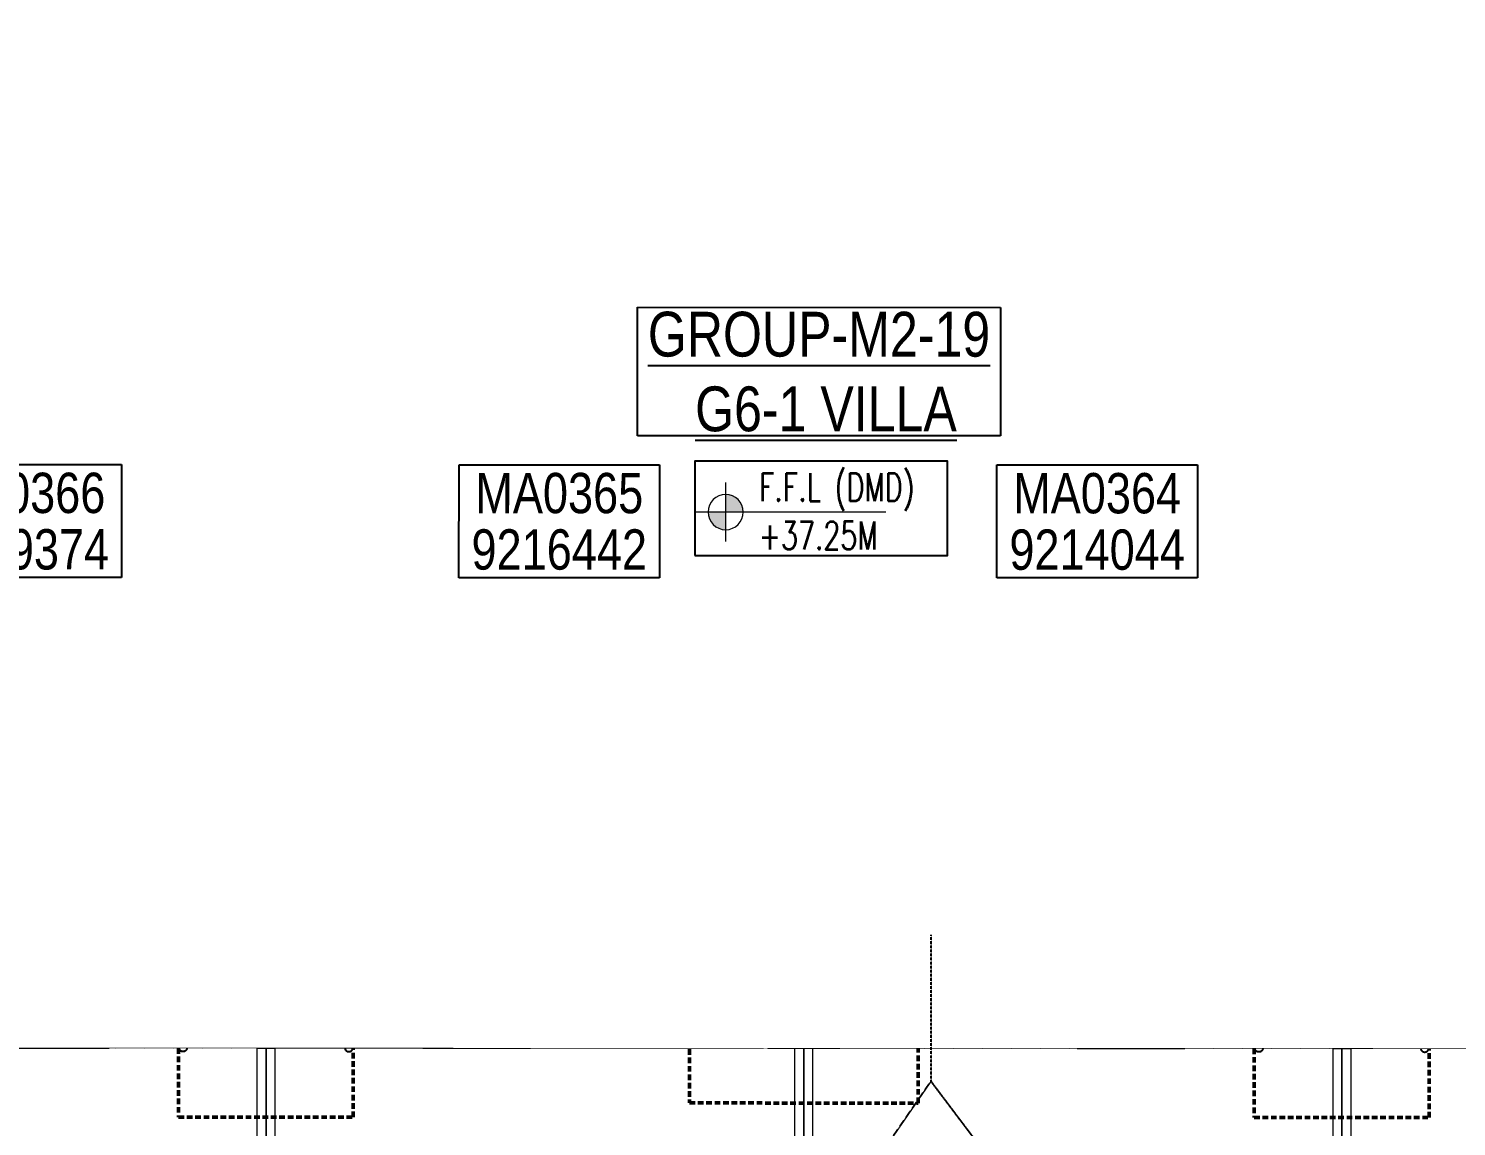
# Model space of a CAD drawing. Header units: centimetres. Extents: x -6122352 to 6876996, y -1694241 to 2592194.
# Drawn here: x 101532 to 117460, y -61543 to -49293 of the extents above; entities that cross this region are included whole.
import ezdxf
from ezdxf.xclip import XClip

# ---------------------------------------------------------------- set-up
doc = ezdxf.new("R2010")
doc.units = ezdxf.units.CM
doc.header["$MEASUREMENT"] = 0
doc.header["$XCLIPFRAME"] = 2
for name, pattern in [('DASHED2', [0.375, 0.25, -0.125]), ('XR-AR-MID-SETTING OUT FOR MASTER$0$23585-XR-AR-MID-GROUND FLOOR$0$23261-XR-AR-SI-GF$0$HIDDEN', [0.375, 0.25, -0.125]), ('XR-AR-MID-SETTING OUT FOR MASTER$0$23585-XR-AR-MID-GROUND FLOOR$0$945-4P-1-101-GROUND FLOOR PLAN$0$XR-MIDDLE-GROUND FLOOR PLAN$0$HIDDEN', [9.525, 6.35, -3.175]), ('XR-AR-MID-SETTING OUT FOR MASTER$0$23585-XR-AR-MID-GROUND FLOOR$0$945-4P-1-101-GROUND FLOOR PLAN$0$XR-MIDDLE-GROUND FLOOR PLAN$0$HIDDEN2', [0.1875, 0.125, -0.0625])]:
    doc.linetypes.add(name, pattern=pattern)
doc.layers.add('08-Compound Wall-4', color=7, linetype='Continuous', lineweight=25, true_color=0xff4405)
for name, color, linetype, lineweight in [('23585-XR-AR-DAMAC PLOT LIMITS$0$1-Mid units', 41, 'Continuous', 5), ('@ Foundations', 4, 'DASHED2', 50), ('A-ANNO-TEXT', 3, 'Continuous', 25), ('XR-AR-MID-SETTING OUT FOR MASTER$0$23585-XR-AR-MID-GROUND FLOOR$0$$A-GLAZ-WNDO', 232, 'Continuous', 9), ('XR-AR-MID-SETTING OUT FOR MASTER$0$23585-XR-AR-MID-GROUND FLOOR$0$$A-WALL', 1, 'Continuous', 5), ('XR-AR-MID-SETTING OUT FOR MASTER$0$23585-XR-AR-MID-GROUND FLOOR$0$A-DOOR', 31, 'Continuous', 5), ('XR-AR-MID-SETTING OUT FOR MASTER$0$23585-XR-AR-MID-GROUND FLOOR$0$A-DOOR-FULL', 1, 'Continuous', 9), ('XR-AR-MID-SETTING OUT FOR MASTER$0$23585-XR-AR-MID-GROUND FLOOR$0$A-EQUP-KITN-PLAN', 202, 'Continuous', 9), ('XR-AR-MID-SETTING OUT FOR MASTER$0$23585-XR-AR-MID-GROUND FLOOR$0$A-FLOR-OVHD', 9, 'XR-AR-MID-SETTING OUT FOR MASTER$0$23585-XR-AR-MID-GROUND FLOOR$0$23261-XR-AR-SI-GF$0$HIDDEN', 15), ('XR-AR-MID-SETTING OUT FOR MASTER$0$23585-XR-AR-MID-GROUND FLOOR$0$A-FLOR-PATT', 8, 'Continuous', 5), ('XR-AR-MID-SETTING OUT FOR MASTER$0$23585-XR-AR-MID-GROUND FLOOR$0$A-GLAZ-SILL', 8, 'Continuous', 5), ('XR-AR-MID-SETTING OUT FOR MASTER$0$23585-XR-AR-MID-GROUND FLOOR$0$A-GLAZ-WNDO', 232, 'Continuous', 9), ('XR-AR-MID-SETTING OUT FOR MASTER$0$23585-XR-AR-MID-GROUND FLOOR$0$A-WALL', 7, 'Continuous', 30), ('XR-AR-MID-SETTING OUT FOR MASTER$0$23585-XR-AR-MID-GROUND FLOOR$0$A-WALL-FNSH', 9, 'Continuous', 5), ('XR-AR-MID-SETTING OUT FOR MASTER$0$23585-XR-AR-MID-GROUND FLOOR$0$S-COLS', 51, 'Continuous', 40), ('Xref group 33-41$0$36-TAGLVL', 23, 'Continuous', 9)]:
    doc.layers.add(name, color=color, linetype=linetype, lineweight=lineweight)
for name, color, linetype in [('@MI-REF LAYER', 7, 'Continuous'), ('B_TH_4', 7, 'Continuous'), ('XR-AR-MID-SETTING OUT FOR MASTER$0$23585-XR-AR-MID-GROUND FLOOR$0$A-Flor-Hral', 3, 'Continuous'), ('XR-AR-MID-SETTING OUT FOR MASTER$0$23585-XR-AR-MID-GROUND FLOOR$0$A-Flor-Strs', 1, 'Continuous'), ('XR-AR-MID-SETTING OUT FOR MASTER$0$23585-XR-AR-MID-GROUND FLOOR$0$G-SHAD-20', 251, 'Continuous'), ('XR-AR-MID-SETTING OUT FOR MASTER$0$23585-XR-AR-MID-GROUND FLOOR$0$GS-HATCH-FLOOR TILE', 251, 'Continuous'), ('Xref group 33-41$0$S-LEVELS', 2, 'Continuous'), ('Xref group 33-41$0$TYPICAL NEW PROFILE', 3, 'Continuous')]:
    doc.layers.add(name, color=color, linetype=linetype)
doc.styles.add('Xref group 33-41$0$1710 X BOUNDARY WALL OPTION 1$0$Ariel', font='arial.ttf', dxfattribs={"width": 0.8})
doc.styles.add('Xref group 33-41$0$DLT_TEXT', font='romans.shx', dxfattribs={"width": 0.7})
doc.styles.add('Xref group 33-41$0$Overall SOP Plan$0$LAC-609-NG10-1-XREF-GRID-125SC$0$GRID-DIM-NO', font='arial.ttf', dxfattribs={"width": 0.8})

# ---------------------------------------------------------------- blocks, each defined once
blk = doc.blocks.new('23585-XR-AR-DAMAC PLOT LIMITS')
at = {"layer": '23585-XR-AR-DAMAC PLOT LIMITS$0$1-Mid units', "color": 251, "true_color": 0x636466}
for points in [[(496501.274, 2768954.045), (496505.327, 2768958.469), (496523.022, 2768942.255), (496518.969, 2768937.831)], [(496497.22, 2768949.621), (496501.274, 2768954.045), (496518.969, 2768937.831), (496514.915, 2768933.408)], [(496493.167, 2768945.197), (496497.22, 2768949.621), (496514.915, 2768933.408), (496510.862, 2768928.984)], [(496489.113, 2768940.774), (496493.167, 2768945.197), (496510.862, 2768928.984), (496506.808, 2768924.56)]]:
    blk.add_lwpolyline(points, close=True, dxfattribs=at)
blk = doc.blocks.new('A$Cf093b529')
at = {"layer": 'A-ANNO-TEXT'}
blk.add_blockref('23585-XR-AR-DAMAC PLOT LIMITS', (-495391.99, -2768603.442), dxfattribs=at)
blk = doc.blocks.new('XR-AR-MID-SETTING OUT FOR MASTER$0$23585-XR-AR-MID-GROUND FLOOR$0$945-4P-1-101-GROUND FLOOR PLAN$0$XR-MIDDLE-CAR PARK HATCH')
at = {"layer": 'XR-AR-MID-SETTING OUT FOR MASTER$0$23585-XR-AR-MID-GROUND FLOOR$0$A-FLOR-PATT'}
blk.add_lwpolyline([(9250, 100), (9250, 5500), (15050, 5503), (15050, 100)], close=True, dxfattribs=at)
blk = doc.blocks.new('*U773')
for points in [[(91, 0), (41, 0), (41, 1021), (91, 1021)], [(0, 0), (38, 0), (38, -50), (50, -50), (50, -122), (0, -122)], [(1100, 0), (1062, 0), (1062, -50), (1050, -50), (1050, -122), (1100, -122)]]:
    blk.add_lwpolyline(points, close=True)
at = {"color": 8, "linetype": 'XR-AR-MID-SETTING OUT FOR MASTER$0$23585-XR-AR-MID-GROUND FLOOR$0$945-4P-1-101-GROUND FLOOR PLAN$0$XR-MIDDLE-GROUND FLOOR PLAN$0$HIDDEN2'}
blk.add_arc((41, 0), 1021, 0, 90, dxfattribs=at)
at = {"layer": 'XR-AR-MID-SETTING OUT FOR MASTER$0$23585-XR-AR-MID-GROUND FLOOR$0$A-GLAZ-SILL', "linetype": 'XR-AR-MID-SETTING OUT FOR MASTER$0$23585-XR-AR-MID-GROUND FLOOR$0$945-4P-1-101-GROUND FLOOR PLAN$0$XR-MIDDLE-GROUND FLOOR PLAN$0$HIDDEN2', "ltscale": 3}
blk.add_lwpolyline([(0, 0), (1100, 0), (1100, -122), (0, -122)], close=True, dxfattribs=at)
blk = doc.blocks.new('*U27')
for points in [[(91, 0), (41, 0), (41, 1021), (91, 1021)], [(0, 0), (38, 0), (38, -50), (50, -50), (50, -250), (0, -250)], [(1100, 0), (1062, 0), (1062, -50), (1050, -50), (1050, -250), (1100, -250)]]:
    blk.add_lwpolyline(points, close=True)
at = {"color": 8, "linetype": 'XR-AR-MID-SETTING OUT FOR MASTER$0$23585-XR-AR-MID-GROUND FLOOR$0$945-4P-1-101-GROUND FLOOR PLAN$0$XR-MIDDLE-GROUND FLOOR PLAN$0$HIDDEN2'}
blk.add_arc((41, 0), 1021, 0, 90, dxfattribs=at)
at = {"layer": 'XR-AR-MID-SETTING OUT FOR MASTER$0$23585-XR-AR-MID-GROUND FLOOR$0$A-GLAZ-SILL', "linetype": 'XR-AR-MID-SETTING OUT FOR MASTER$0$23585-XR-AR-MID-GROUND FLOOR$0$945-4P-1-101-GROUND FLOOR PLAN$0$XR-MIDDLE-GROUND FLOOR PLAN$0$HIDDEN2', "ltscale": 3}
blk.add_lwpolyline([(0, 0), (1100, 0), (1100, -250), (0, -250)], close=True, dxfattribs=at)
blk = doc.blocks.new('XR-AR-MID-SETTING OUT FOR MASTER$0$23585-XR-AR-MID-GROUND FLOOR$0$945-4P-1-101-GROUND FLOOR PLAN$0$XR-MIDDLE-GROUND FLOOR PLAN$0$A$C69996ABC')
at = {"layer": 'XR-AR-MID-SETTING OUT FOR MASTER$0$23585-XR-AR-MID-GROUND FLOOR$0$A-FLOR-OVHD', "linetype": 'XR-AR-MID-SETTING OUT FOR MASTER$0$23585-XR-AR-MID-GROUND FLOOR$0$945-4P-1-101-GROUND FLOOR PLAN$0$XR-MIDDLE-GROUND FLOOR PLAN$0$HIDDEN2', "ltscale": 5}
for p, q in [((0, 0.9), (0.1, 0.9)), ((0, 0.9), (0, 0)), ((0, 0), (0.1, 0))]:
    blk.add_line(p, q, dxfattribs=at)
blk.add_lwpolyline([(0.1, 0.85), (0.25, 0.45), (0.1, 0.05)], dxfattribs=at)
at = {"layer": 'XR-AR-MID-SETTING OUT FOR MASTER$0$23585-XR-AR-MID-GROUND FLOOR$0$A-GLAZ-WNDO'}
for p, q in [((0.1, 0.85), (0.1, 0.9)), ((0.1, 0.9), (0.1, 0)), ((0.25, 0.85), (0.1, 0.85)), ((0.25, 0.9), (0.25, 0.85)), ((0.25, 0.85), (0.25, 0.05)), ((0.1, 0), (0.1, 0.05)), ((0.1, 0.05), (0.25, 0.05)), ((0.25, 0), (0.25, 0.05))]:
    blk.add_line(p, q, dxfattribs=at)
for points in [[(0.25, 0.9), (0.1, 0.9)], [(0.1, 0), (0.25, 0)]]:
    blk.add_lwpolyline(points, dxfattribs=at)
blk.add_lwpolyline([(0.25, 0.85), (0.25, 0.05), (0.2, 0.05), (0.2, 0.85)], close=True, dxfattribs=at)
blk = doc.blocks.new('XR-AR-MID-SETTING OUT FOR MASTER$0$23585-XR-AR-MID-GROUND FLOOR$0$945-4P-1-101-GROUND FLOOR PLAN$0$XR-MIDDLE-GROUND FLOOR PLAN$0$A$C70344426')
at = {"layer": 'XR-AR-MID-SETTING OUT FOR MASTER$0$23585-XR-AR-MID-GROUND FLOOR$0$A-GLAZ-SILL'}
blk.add_line((0.25, 2.65), (0.25, 0), dxfattribs=at)
at = {"layer": 'XR-AR-MID-SETTING OUT FOR MASTER$0$23585-XR-AR-MID-GROUND FLOOR$0$A-GLAZ-WNDO'}
for p, q in [((0, 2.65), (0, 2.6)), ((0, 2.65), (0.25, 2.65)), ((0, 2.6), (0.15, 2.6)), ((0.15, 2.6), (0.15, 2.65)), ((0.15, 2.6), (0.15, 0)), ((0, 1.8), (0, 1.75)), ((0.15, 1.8), (0, 1.8)), ((0.15, 1.75), (0.15, 1.8)), ((0, 1.75), (0.15, 1.75)), ((0, 0.9), (0, 0.85)), ((0.15, 0.9), (0, 0.9)), ((0, 0.85), (0.15, 0.85)), ((0, 0.85), (0, 0.05)), ((0.15, 0.85), (0.15, 0.9)), ((0.15, 0.05), (0, 0.05)), ((0, 0), (0, 0.05)), ((0.15, 0), (0.15, 0.05)), ((0.25, 0), (0, 0))]:
    blk.add_line(p, q, dxfattribs=at)
blk.add_lwpolyline([(0.05, 1.8), (0.05, 2.6), (0, 2.6), (0, 0.9), (0.05, 0.9), (0.05, 1.75)], dxfattribs=at)
blk.add_lwpolyline([(0, 0.85), (0, 0.05), (0.05, 0.05), (0.05, 0.85)], close=True, dxfattribs=at)
blk = doc.blocks.new('*U28')
for points in [[(0, 70), (38, 70), (38, 120), (50, 120), (50, 180), (0, 180)], [(1100, 70), (1062, 70), (1062, 120), (1050, 120), (1050, 180), (1100, 180)], [(91, 70), (41, 70), (41, -951), (91, -951)]]:
    blk.add_lwpolyline(points, close=True)
at = {"color": 8, "linetype": 'XR-AR-MID-SETTING OUT FOR MASTER$0$23585-XR-AR-MID-GROUND FLOOR$0$945-4P-1-101-GROUND FLOOR PLAN$0$XR-MIDDLE-GROUND FLOOR PLAN$0$HIDDEN2'}
blk.add_arc((41, 70), 1021, 270, 0, dxfattribs=at)
at = {"layer": 'XR-AR-MID-SETTING OUT FOR MASTER$0$23585-XR-AR-MID-GROUND FLOOR$0$A-GLAZ-SILL', "linetype": 'XR-AR-MID-SETTING OUT FOR MASTER$0$23585-XR-AR-MID-GROUND FLOOR$0$945-4P-1-101-GROUND FLOOR PLAN$0$XR-MIDDLE-GROUND FLOOR PLAN$0$HIDDEN2', "ltscale": 3}
blk.add_lwpolyline([(0, 70), (1100, 70), (1100, 180), (0, 180)], close=True, dxfattribs=at)
blk = doc.blocks.new('XR-AR-MID-SETTING OUT FOR MASTER$0$23585-XR-AR-MID-GROUND FLOOR$0$945-4P-1-101-GROUND FLOOR PLAN$0$XR-MIDDLE-GROUND FLOOR PLAN$0$A$C2DB306E2')
at = {"layer": 'XR-AR-MID-SETTING OUT FOR MASTER$0$23585-XR-AR-MID-GROUND FLOOR$0$A-DOOR-FULL'}
for p, q in [((0.15, 1.25), (0.05, 1.25)), ((0.05, 1.25), (0.05, 1.2)), ((0.05, 1.2), (0.15, 1.2)), ((0.15, 1.2), (0.15, 1.25)), ((0, 0.8), (0, 0)), ((0, 0.8), (0.04, 0.8)), ((0.04, 0.8), (0.04, 0)), ((0.05, 0.35), (0.05, 0.4)), ((0.05, 0.4), (0.15, 0.4)), ((0.15, 0.35), (0.05, 0.35)), ((0.15, 0.4), (0.15, 0.35)), ((0, 0), (0.04, 0))]:
    blk.add_line(p, q, dxfattribs=at)
at = {"layer": 'XR-AR-MID-SETTING OUT FOR MASTER$0$23585-XR-AR-MID-GROUND FLOOR$0$A-GLAZ-SILL', "linetype": 'XR-AR-MID-SETTING OUT FOR MASTER$0$23585-XR-AR-MID-GROUND FLOOR$0$945-4P-1-101-GROUND FLOOR PLAN$0$XR-MIDDLE-GROUND FLOOR PLAN$0$HIDDEN2', "ltscale": 3}
for p, q in [((0.05, 1.2), (0.05, 0.4)), ((0.15, 1.2), (0.15, 0.4))]:
    blk.add_line(p, q, dxfattribs=at)
blk = doc.blocks.new('XR-AR-MID-SETTING OUT FOR MASTER$0$23585-XR-AR-MID-GROUND FLOOR$0$945-4P-1-101-GROUND FLOOR PLAN$0$XR-MIDDLE-GROUND FLOOR PLAN$0$BREAK LINE1')
blk.add_lwpolyline([(648, -6, 0, 0, 0), (101, -6, 16.7, 16.7, 0), (38, -178, 16.7, 16.7, 0), (-87, 166, 16.7, 16.7, 0), (-149, -6, 0, 0, 0), (-912, -6, 0, 0, 0)], format="xyseb")
blk = doc.blocks.new('XR-AR-MID-SETTING OUT FOR MASTER$0$23585-XR-AR-MID-GROUND FLOOR$0$945-4P-1-101-GROUND FLOOR PLAN$0$XR-MIDDLE-GROUND FLOOR PLAN$0$WRFWF')
at = {"layer": 'XR-AR-MID-SETTING OUT FOR MASTER$0$23585-XR-AR-MID-GROUND FLOOR$0$A-FLOR-OVHD', "linetype": 'XR-AR-MID-SETTING OUT FOR MASTER$0$23585-XR-AR-MID-GROUND FLOOR$0$945-4P-1-101-GROUND FLOOR PLAN$0$XR-MIDDLE-GROUND FLOOR PLAN$0$HIDDEN', "ltscale": 0.1}
for p, q in [((9250, 14090), (9250, 9909)), ((10350, 14089), (9250, 14089)), ((10350, 13809), (9250, 13809)), ((10350, 13529), (9250, 13529)), ((10350, 13249), (9250, 13249)), ((10350, 12969), (9250, 12969)), ((10350, 12689), (9250, 12689)), ((10350, 12409), (9250, 12409)), ((10350, 12129), (9250, 12129)), ((10350, 11849), (9250, 11849)), ((10350, 11569), (9250, 11569)), ((10350, 11289), (9250, 11289)), ((10350, 11009), (9250, 11009)), ((10350, 11009), (10350, 9909)), ((10350, 9909), (9250, 9909))]:
    blk.add_line(p, q, dxfattribs=at)
blk.add_lwpolyline([(10350, 14370), (10350, 11009)], dxfattribs=at)
blk = doc.blocks.new('XR-AR-MID-SETTING OUT FOR MASTER$0$23585-XR-AR-MID-GROUND FLOOR$0$945-4P-1-101-GROUND FLOOR PLAN$0$XR-MIDDLE-GROUND FLOOR PLAN$0$ASDASDASD')
blk.add_wipeout([(-42428, 24502), (-42278, 24502), (-42278, 24052), (-42428, 24052)])
blk.add_hatch(color=256).paths.add_polyline_path([(-42428, 24502), (-42278, 24502), (-42428, 24052)])
for p, q in [((-42278, 24502), (-42428, 24502)), ((-42428, 24502), (-42428, 24052)), ((-42428, 24052), (-42278, 24502)), ((-42278, 24052), (-42278, 24502)), ((-42428, 24052), (-42278, 24052))]:
    blk.add_line(p, q)
blk = doc.blocks.new('*U26')
at = {"color": 0, "linetype": 'ByBlock'}
blk.add_line((0, 300), (0, 0), dxfattribs=at)
at = {"color": 0, "linetype": 'ByBlock', "const_width": 15}
blk.add_lwpolyline([(195, 188), (0, 300), (-195, 188)], dxfattribs=at)
blk.add_circle((0, 0), 45)
blk = doc.blocks.new('XR-AR-MID-SETTING OUT FOR MASTER$0$23585-XR-AR-MID-GROUND FLOOR$0$A$C08698786')
at = {"layer": 'XR-AR-MID-SETTING OUT FOR MASTER$0$23585-XR-AR-MID-GROUND FLOOR$0$S-COLS', "color": 252, "lineweight": 30}
for points in [[(5900, 19473), (5900, 18773), (6100, 18773), (6100, 19473)], [(-100, 18728), (-100, 17728), (100, 17728), (100, 18728)], [(-100, 16145), (-100, 14945), (100, 14945), (100, 16145)], [(5900, 15688), (5900, 14688), (6100, 14688), (6100, 15688)], [(5900, 11147), (5900, 9747), (6100, 9747), (6100, 11147)], [(-100, 9157), (-100, 7757), (100, 7757), (100, 9157)], [(-100, 6700), (-100, 5500), (100, 5500), (100, 6700)], [(5900, 6500), (5900, 5500), (6100, 5500), (6100, 6500)], [(-200, 550), (200, 550), (200, 350), (-200, 350)], [(5800, 550), (6200, 550), (6200, 350), (5800, 350)]]:
    blk.add_lwpolyline(points, close=True, dxfattribs=at)
blk = doc.blocks.new('XR-AR-MID-SETTING OUT FOR MASTER')
at = {"layer": 'XR-AR-MID-SETTING OUT FOR MASTER$0$23585-XR-AR-MID-GROUND FLOOR$0$A-EQUP-KITN-PLAN', "color": 8}
for p, q in [((3900, 15203), (5500, 15203)), ((3900, 14953), (3900, 15203)), ((5500, 14953), (5500, 15203)), ((3500, 14253), (5300, 14253)), ((5300, 12103), (5300, 14253)), ((4405, 12103), (5300, 12103)), ((4405, 11503), (4405, 12103))]:
    blk.add_line(p, q, dxfattribs=at)
at = {"layer": 'XR-AR-MID-SETTING OUT FOR MASTER$0$23585-XR-AR-MID-GROUND FLOOR$0$A-Flor-Hral', "color": 8}
blk.add_lwpolyline([(100, 14903), (2090, 14903), (2090, 14853), (100, 14853)], dxfattribs=at)
at = {"layer": 'XR-AR-MID-SETTING OUT FOR MASTER$0$23585-XR-AR-MID-GROUND FLOOR$0$A-FLOR-OVHD', "color": 8, "linetype": 'XR-AR-MID-SETTING OUT FOR MASTER$0$23585-XR-AR-MID-GROUND FLOOR$0$23261-XR-AR-SI-GF$0$HIDDEN', "ltscale": 5}
for p, q in [((5500, 14953), (3900, 14953)), ((3900, 14853), (5500, 14853)), ((5580, 12103), (5580, 14853)), ((3400, 14153), (3400, 12203)), ((3500, 12203), (3500, 14153)), ((5900, 12003), (5400, 11503)), ((5400, 12003), (5900, 11503))]:
    blk.add_line(p, q, dxfattribs=at)
blk.add_lwpolyline([(2750, 12003), (3250, 12003), (3250, 11503), (2750, 11503)], close=True, dxfattribs=at)
for points in [[(2750, 12003), (3250, 11503)], [(2750, 11503), (3250, 12003)]]:
    blk.add_lwpolyline(points, dxfattribs=at)
at = {"layer": 'XR-AR-MID-SETTING OUT FOR MASTER$0$23585-XR-AR-MID-GROUND FLOOR$0$A-Flor-Strs', "color": 8}
for p, q in [((2040, 14953), (100, 14953)), ((1200, 14953), (1200, 14903)), ((1200, 14853), (1200, 13953)), ((1480, 14953), (1480, 14903)), ((1480, 14853), (1480, 13953)), ((1760, 14953), (1760, 14903)), ((1760, 14853), (1760, 13953)), ((2040, 14953), (2040, 14903)), ((2040, 14853), (2040, 13953)), ((1480, 13903), (1480, 13853)), ((1760, 13903), (1760, 13853)), ((2040, 13903), (2040, 13853)), ((1100, 13853), (100, 13853)), ((1200, 13853), (1200, 13573)), ((1100, 13573), (100, 13573)), ((1200, 13573), (1150, 13573)), ((5900, 5803), (4250, 5803)), ((5900, 5503), (4250, 5503))]:
    blk.add_line(p, q, dxfattribs=at)
blk.add_lwpolyline([(1200, 13903), (1200, 13853), (1150, 13853)], dxfattribs=at)
at = {"layer": 'XR-AR-MID-SETTING OUT FOR MASTER$0$23585-XR-AR-MID-GROUND FLOOR$0$A-Flor-Strs', "color": 8, "const_width": 15}
blk.add_lwpolyline([(455, 13685), (650, 13573), (845, 13685)], dxfattribs=at)
at = {"layer": 'XR-AR-MID-SETTING OUT FOR MASTER$0$23585-XR-AR-MID-GROUND FLOOR$0$A-Flor-Strs', "color": 8}
blk.add_circle((2040, 14403), 45, dxfattribs=at)
at = {"layer": 'XR-AR-MID-SETTING OUT FOR MASTER$0$23585-XR-AR-MID-GROUND FLOOR$0$A-WALL', "color": 8}
for points in [[(5900, 19473), (6100, 19473), (6100, 5500), (5900, 5500), (5900, 14853), (5500, 14853), (5500, 14953), (5900, 14953)], [(3900, 14853), (3900, 14953), (3400, 14953), (3400, 14153), (3500, 14153), (3500, 14853)], [(3400, 12203), (3500, 12203), (3500, 11503), (4400, 11503), (4400, 11253), (3650, 11253), (3650, 11028), (3400, 11028)], [(4250, 5500), (3050, 5500), (3050, 5750), (4000, 5750), (4000, 8850), (3300, 8850), (3300, 8950), (3400, 8950), (3400, 9928), (3650, 9928), (3650, 9100), (4250, 9100)], [(2100, 8950), (2100, 9050), (2200, 9050), (2200, 8950), (2300, 8950), (2300, 8850), (2000, 8850), (2000, 8950)], [(100, 5750), (400, 5750), (400, 5500), (100, 5500)]]:
    blk.add_lwpolyline(points, close=True, dxfattribs=at)
for points in [[(3500, 14853), (3400, 14853)], [(5700, 12003), (5900, 12003), (5900, 12103), (5300, 12103), (5300, 11503), (5300, 11503), (5300, 11253), (5900, 11253), (5900, 11503), (5400, 11503), (5400, 12003), (5700, 12003)], [(2100, 11050), (2100, 10950)]]:
    blk.add_lwpolyline(points, dxfattribs=at)
at = {"layer": 'XR-AR-MID-SETTING OUT FOR MASTER$0$23585-XR-AR-MID-GROUND FLOOR$0$A-WALL-FNSH', "color": 8}
for points in [[(2080, 10930), (120, 10930), (120, 8973), (1100, 8973), (1100, 8953)], [(2100, 9950), (2080, 9950), (2080, 10930)]]:
    blk.add_lwpolyline(points, dxfattribs=at)
at = {"layer": '08-Compound Wall-4', "ltscale": 100}
blk.add_blockref('XR-AR-MID-SETTING OUT FOR MASTER$0$23585-XR-AR-MID-GROUND FLOOR$0$945-4P-1-101-GROUND FLOOR PLAN$0$XR-MIDDLE-CAR PARK HATCH', (-9150, 0), dxfattribs=at)
at = {"layer": 'XR-AR-MID-SETTING OUT FOR MASTER$0$23585-XR-AR-MID-GROUND FLOOR$0$$A-GLAZ-WNDO', "color": 8}
for name, p, xscale, yscale, zscale, rotation in [('XR-AR-MID-SETTING OUT FOR MASTER$0$23585-XR-AR-MID-GROUND FLOOR$0$945-4P-1-101-GROUND FLOOR PLAN$0$XR-MIDDLE-GROUND FLOOR PLAN$0$A$C69996ABC', (5300, 11253), 1000.000000000049, 1000.000000000049, 1000.000000000049, 90), ('XR-AR-MID-SETTING OUT FOR MASTER$0$23585-XR-AR-MID-GROUND FLOOR$0$945-4P-1-101-GROUND FLOOR PLAN$0$XR-MIDDLE-GROUND FLOOR PLAN$0$A$C70344426', (400, 5500), -1000.000000000001, 1000.000000000001, 1000.000000000001, 270)]:
    blk.add_blockref(name, p, dxfattribs=dict(at, xscale=xscale, yscale=yscale, zscale=zscale, rotation=rotation))
at = {"layer": 'XR-AR-MID-SETTING OUT FOR MASTER$0$23585-XR-AR-MID-GROUND FLOOR$0$$A-WALL', "color": 8}
blk.add_blockref('XR-AR-MID-SETTING OUT FOR MASTER$0$23585-XR-AR-MID-GROUND FLOOR$0$945-4P-1-101-GROUND FLOOR PLAN$0$XR-MIDDLE-GROUND FLOOR PLAN$0$WRFWF', (-9150, -797), dxfattribs=at)
at = {"layer": 'XR-AR-MID-SETTING OUT FOR MASTER$0$23585-XR-AR-MID-GROUND FLOOR$0$A-DOOR', "color": 8, "xscale": -1000.000000000001, "yscale": 1000.000000000001, "zscale": 1000.000000000001, "rotation": 270}
blk.add_blockref('XR-AR-MID-SETTING OUT FOR MASTER$0$23585-XR-AR-MID-GROUND FLOOR$0$945-4P-1-101-GROUND FLOOR PLAN$0$XR-MIDDLE-GROUND FLOOR PLAN$0$A$C2DB306E2', (750, 8800), dxfattribs=at)
at = {"layer": 'XR-AR-MID-SETTING OUT FOR MASTER$0$23585-XR-AR-MID-GROUND FLOOR$0$A-DOOR-FULL', "color": 8, "xscale": 0.8181820445283869, "yscale": 0.8181820445283869, "zscale": 0.8181820445283869, "rotation": 90}
for p in [(2100, 11150), (2100, 9050)]:
    blk.add_blockref('*U773', p, dxfattribs=at)
at = {"layer": 'XR-AR-MID-SETTING OUT FOR MASTER$0$23585-XR-AR-MID-GROUND FLOOR$0$A-DOOR-FULL', "color": 8, "rotation": 90}
blk.add_blockref('*U27', (3400, 9928), dxfattribs=at)
at = {"layer": 'XR-AR-MID-SETTING OUT FOR MASTER$0$23585-XR-AR-MID-GROUND FLOOR$0$A-DOOR-FULL', "color": 8, "xscale": -0.909090909090913, "yscale": 0.909090909090913, "zscale": 0.909090909090913}
blk.add_blockref('*U28', (3300, 8786), dxfattribs=at)
at = {"layer": 'XR-AR-MID-SETTING OUT FOR MASTER$0$23585-XR-AR-MID-GROUND FLOOR$0$A-FLOR-OVHD', "color": 8, "linetype": 'XR-AR-MID-SETTING OUT FOR MASTER$0$23585-XR-AR-MID-GROUND FLOOR$0$23261-XR-AR-SI-GF$0$HIDDEN', "ltscale": 5, "xscale": -0.9999999999999997, "rotation": 194.2810957359752}
blk.add_blockref('XR-AR-MID-SETTING OUT FOR MASTER$0$23585-XR-AR-MID-GROUND FLOOR$0$945-4P-1-101-GROUND FLOOR PLAN$0$XR-MIDDLE-GROUND FLOOR PLAN$0$BREAK LINE1', (675, 13433), dxfattribs=at)
at = {"layer": 'XR-AR-MID-SETTING OUT FOR MASTER$0$23585-XR-AR-MID-GROUND FLOOR$0$A-Flor-Strs', "color": 8}
blk.add_blockref('*U26', (5075, 5502), dxfattribs=at)
at = {"layer": 'XR-AR-MID-SETTING OUT FOR MASTER$0$23585-XR-AR-MID-GROUND FLOOR$0$G-SHAD-20', "color": 8}
blk.add_blockref('XR-AR-MID-SETTING OUT FOR MASTER$0$23585-XR-AR-MID-GROUND FLOOR$0$945-4P-1-101-GROUND FLOOR PLAN$0$XR-MIDDLE-GROUND FLOOR PLAN$0$ASDASDASD', (44478, -10850), dxfattribs=at)
at = {"layer": 'XR-AR-MID-SETTING OUT FOR MASTER$0$23585-XR-AR-MID-GROUND FLOOR$0$A-Flor-Hral', "color": 8}
blk.add_lwpolyline([(1150, 13560), (1150, 13903), (2090, 13903), (2090, 13953), (1100, 13953), (1100, 13548)], dxfattribs=at)
at = {"layer": 'XR-AR-MID-SETTING OUT FOR MASTER$0$23585-XR-AR-MID-GROUND FLOOR$0$A-Flor-Strs', "color": 8}
blk.add_lwpolyline([(650, 13573), (650, 14403), (2040, 14403)], dxfattribs=at)
at = {"layer": 'XR-AR-MID-SETTING OUT FOR MASTER$0$23585-XR-AR-MID-GROUND FLOOR$0$A-WALL', "color": 8}
for points in [[(100, 19473), (-100, 19473), (-100, 5500), (100, 5500), (100, 8850), (1100, 8850), (1100, 8950), (100, 8950), (100, 10950), (2100, 10950), (2100, 9950), (2200, 9950), (2200, 11150), (2100, 11150), (2100, 11050), (100, 11050)], [(2200, 13653), (2200, 13653), (2200, 13853), (1200, 13853), (1200, 13753), (1850, 13753), (1850, 13103), (2100, 13103), (2100, 12653), (1950, 12653), (1950, 12552), (2100, 12552), (2100, 12050), (2200, 12050), (2200, 13203), (2050, 13203), (2050, 13653), (2200, 13653)], [(1950, 13203), (2000, 13203), (2000, 13653), (1950, 13653)]]:
    blk.add_lwpolyline(points, close=True, dxfattribs=at)
at = {"layer": 'XR-AR-MID-SETTING OUT FOR MASTER$0$23585-XR-AR-MID-GROUND FLOOR$0$GS-HATCH-FLOOR TILE', "color": 8}
blk.add_blockref('XR-AR-MID-SETTING OUT FOR MASTER$0$23585-XR-AR-MID-GROUND FLOOR$0$A$C08698786', (0, 0), dxfattribs=at)
blk = doc.blocks.new('MID UNIT')
at = {"xscale": 0.001, "yscale": 0.001, "zscale": 0.001}
blk.add_blockref('XR-AR-MID-SETTING OUT FOR MASTER', (0, 0), dxfattribs=at)
blk = doc.blocks.new('TH_4')
blk.add_blockref('MID UNIT', (495802.305, 2769130.514))
at = {"xscale": -1}
blk.add_blockref('MID UNIT', (495826.305, 2769130.514), dxfattribs=at)
blk.add_blockref('MID UNIT', (495814.305, 2769130.514), dxfattribs=at)
blk.add_blockref('MID UNIT', (495814.305, 2769130.514))
blk = doc.blocks.new('A$C780da55d')
at = {"layer": 'B_TH_4', "xscale": 1.000039159572381, "yscale": 1.000039159572381, "zscale": 1.000039159572381}
blk.add_blockref('TH_4', (-495814.07, -2769239.302), dxfattribs=at)
blk = doc.blocks.new('23585-XR-AR-MALDIVE-2$0$TH_4')
blk.add_blockref('A$C780da55d', (495794.655, 2769130.864))
at = {"layer": '@ Foundations', "linetype": 'DASHED2', "ltscale": 0.25}
for points in [[(495812.956, 2769144.71), (495815.656, 2769144.71), (495815.656, 2769147.21), (495812.956, 2769147.21)], [(495807.33, 2769144.433), (495809.28, 2769144.433), (495809.28, 2769146.983), (495807.33, 2769146.983)], [(495819.33, 2769144.433), (495821.28, 2769144.433), (495821.28, 2769146.983), (495819.33, 2769146.983)], [(495807.13, 2769139.687), (495809.48, 2769139.687), (495809.48, 2769142.637), (495807.13, 2769142.637)], [(495819.13, 2769139.687), (495821.48, 2769139.687), (495821.48, 2769142.637), (495819.13, 2769142.637)], [(495813.03, 2769135.4), (495815.58, 2769135.4), (495815.58, 2769140.5), (495813.03, 2769140.5)], [(495807.33, 2769135.24), (495809.28, 2769135.24), (495809.28, 2769137.79), (495807.33, 2769137.79)], [(495819.33, 2769135.24), (495821.28, 2769135.24), (495821.28, 2769137.79), (495819.33, 2769137.79)]]:
    blk.add_lwpolyline(points, close=True, dxfattribs=at)
blk = doc.blocks.new('Xref group 33-41$0$LVL  ATTR')
at = {"color": 7}
blk.add_wipeout([(-0.337, 0.384), (1.897, 0.384), (1.897, -0.45), (-0.337, -0.45)], dxfattribs=at)
at = {"layer": 'Xref group 33-41$0$36-TAGLVL', "extrusion": (-4.88814e-07, 1.40652e-17, 1)}
h = blk.add_hatch(color=252, dxfattribs=at)
h.paths.add_polyline_path([(-0.065, 0.156, 0.414214), (-0.222, 0), (-0.065, 0)])
h.paths.add_polyline_path([(0.091, 0), (-0.065, 0), (-0.065, -0.156, 0.414214)])
for p, q in [((-0.065, -0.26), (-0.065, 0.26)), ((1.351, 0, 0), (-0.325, 0, 0))]:
    blk.add_line(p, q, dxfattribs=at)
blk.add_circle((-0.065, 0, 0), 0.156, dxfattribs=at)
at = {"layer": 'Xref group 33-41$0$S-LEVELS', "color": 1}
blk.add_lwpolyline([(-0.337, 0.384), (1.897, 0.384), (1.897, -0.45), (-0.337, -0.45)], close=True, dxfattribs=at)
at = {"layer": 'Xref group 33-41$0$TYPICAL NEW PROFILE', "color": 3, "style": 'Xref group 33-41$0$DLT_TEXT', "width": 0.7}
for tag, p in [('+0.00M', (0.241, 0.067, 0)), ('S.S.L', (0.241, -0.345, 0))]:
    blk.add_attdef(tag, p, '', height=0.25, dxfattribs=at)

msp = doc.modelspace()

# ---------------------------------------------------------------- hatches: boundary and pattern name
at = {"layer": '@MI-REF LAYER'}
h = msp.add_hatch(dxfattribs=at)
h.set_pattern_fill('ANSI31', color=256, scale=1999.999998, angle=186.718341214)
h.set_pattern_definition([(231.718341214, (-2377109729.2, -1504175463.93), (196.243682505, -154.881945302), [])])
h.paths.add_polyline_path([(92035.31763, -46386.7475), (98285.51813, -46389.01411), (98285.27446, -46689.64368), (122086.70664, -46698.27517), (122086.68101, -46397.64551), (128336.9262, -46399.91214), (128331.70516, -60673.74229), (92030.14128, -60660.57767)])

# ---------------------------------------------------------------- block references
at = {"layer": '@MI-REF LAYER', "xscale": 1000, "yscale": 1000, "zscale": 1000, "rotation": 312.4882903633292}
msp.add_blockref('A$Cf093b529', (-891608.73293, 539022.72011), dxfattribs=at)

# ---------------------------------------------------------------- next in the draw order: block references
at = {"layer": '@MI-REF LAYER'}
ref = msp.add_blockref('23585-XR-AR-MALDIVE-2$0$TH_4', (-496708308.92501, -2769016694.2478), dxfattribs=dict(at, xscale=999.9999999999998, yscale=999.9999999999998, zscale=999.9999999999998, rotation=359.9792219101151))
XClip(ref).set_block_clipping_path([(495793.2137545161, 2769154.4498212012), (495793.2181900763, 2769130.5098148417), (495835.2554805507, 2769130.5175940366), (495835.252015816, 2769154.4574068328), (495826.3038419536, 2769154.4161006832), (495820.3038368397, 2769154.4149550321), (495814.3038321161, 2769154.4138093828), (495808.3038273919, 2769154.4126637317), (495802.3038226687, 2769154.4115180811)])

# ---------------------------------------------------------------- next in the draw order: linework, layer by layer
at = {"layer": '@MI-REF LAYER', "const_width": 5}
msp.add_lwpolyline([(92030.14128, -60660.57767), (92035.31763, -46386.7475), (98285.51813, -46389.01411), (98285.27446, -46689.64368), (122086.70664, -46698.27517), (122086.68101, -46397.64551), (128336.92621, -46399.89257), (128331.70516, -60673.74229)], close=True, dxfattribs=at)
at = {"layer": '@MI-REF LAYER', "linetype": 'DASHED2', "extrusion": (2.53391e-12, 6.92406e-09, 1), "elevation": 20.83345}
for points in [[(98178.70987, -61773.43309), (111092.81333, -61774.93637), (111599.12308, -61038.55015)], [(122178.71882, -61777.32864), (112154.82252, -61776.15664), (111599.12308, -61038.55015)]]:
    msp.add_lwpolyline(points, dxfattribs=at)

# ---------------------------------------------------------------- next in the draw order: wipeouts: each hides what was drawn before it
at = {"color": 10}
msp.add_wipeout([(92035.31763, -46386.7475), (98285.51813, -46389.01411), (98285.27446, -46689.64368), (122086.70664, -46698.27517), (122086.68101, -46397.64551), (128336.9262, -46399.91214), (128331.70516, -60673.74229), (92030.14128, -60660.57767)], dxfattribs=at).dxf.layer = '@MI-REF LAYER'

# ---------------------------------------------------------------- next in the draw order: linework, layer by layer
at = {"layer": '@MI-REF LAYER', "linetype": 'DASHED2', "extrusion": (2.53391e-12, 6.92406e-09, 1), "elevation": 20.83344}
msp.add_lwpolyline([(111599.12308, -61038.55015), (111601.02549, -59382.8619)], dxfattribs=at)

# ---------------------------------------------------------------- next in the draw order: block references
at = {"layer": '@MI-REF LAYER', "color": 7}
ref = msp.add_blockref('Xref group 33-41$0$LVL  ATTR', (109390.07204, -54687.73194, -0.00055), dxfattribs=dict(at, xscale=-1261.776681587609, yscale=1261.776681587608, zscale=1261.776681587609, rotation=179.9884608343417))
ref.add_attrib('S.S.L', 'F.F.L (DMD)', (109681.75184, -54567.58472, -0.18189), dxfattribs={"layer": 'Xref group 33-41$0$TYPICAL NEW PROFILE', "color": 3, "height": 315.4441704, "rotation": 359.988464024, "style": 'Xref group 33-41$0$DLT_TEXT', "width": 0.7})
ref.add_attrib('+0.00M', '+37.25M ', (109678.97265, -55106.78616, -0.18189), dxfattribs={"layer": 'Xref group 33-41$0$TYPICAL NEW PROFILE', "color": 3, "height": 315.44417, "rotation": 359.988464024, "style": 'Xref group 33-41$0$DLT_TEXT', "width": 0.7})

# ---------------------------------------------------------------- next in the draw order: texts
at = {"layer": '@MI-REF LAYER', "color": 3, "insert": (108375.42691, -52452.49424, 118.18606), "char_height": 500, "width": 3948.5325215, "attachment_point": 1, "rotation": 359.987798824, "style": 'Xref group 33-41$0$1710 X BOUNDARY WALL OPTION 1$0$Ariel', "bg_fill": 19, "box_fill_scale": 1.1, "bg_fill_color": 256, "bg_fill_transparency": 0}
msp.add_mtext('\\pxqc;{\\LGROUP-M2-19  G6-1 VILLA}', dxfattribs=at)
at = {"layer": '@MI-REF LAYER', "color": 7, "char_height": 450, "width": 2056.8768806, "attachment_point": 1, "rotation": 359.988032974, "line_spacing_factor": 0.839439, "style": 'Xref group 33-41$0$Overall SOP Plan$0$LAC-609-NG10-1-XREF-GRID-125SC$0$GRID-DIM-NO', "bg_fill": 19, "box_fill_scale": 1.2, "bg_fill_color": 256, "bg_fill_transparency": 0}
for s, insert in [('\\pxqc;MA0366 9219374', (100423.71616, -54248.34773)), ('\\pxqc;MA0365\\P9216442', (106423.75172, -54250.14908)), ('\\pxqc,t4;MA0364 9214044', (112423.59008, -54251.95032))]:
    msp.add_mtext(s, dxfattribs=dict(at, insert=insert))

# ---------------------------------------------------------------- next in the draw order: wipeouts: each hides what was drawn before it
at = {"color": 6}
msp.add_wipeout([(111183.45456, -47622.64666), (118369.17818, -47624.09384), (118368.51325, -50925.68269), (111182.78964, -50924.23551)], dxfattribs=at).translate(0, 0, -20.73481).dxf.layer = '@MI-REF LAYER'
msp.add_wipeout([(102078.428, -47625.51892), (109047.91488, -47626.86291), (109047.20138, -51326.86284), (102077.71449, -51325.51885)]).dxf.layer = '@MI-REF LAYER'

# ---------------------------------------------------------------- next in the draw order: wipeouts: each hides what was drawn before it
at = {"color": 10}
msp.add_wipeout([(102082.12009, -51325.51708), (109051.60363, -51318.56249), (109047.91154, -47618.56433), (102078.428, -47625.51892), (102082.12009, -51325.51707)], dxfattribs=at).dxf.layer = '@MI-REF LAYER'
at = {"color": 6}
msp.add_wipeout([(109469.05311, -57565.2897), (113969.05304, -57566.06945), (113968.73487, -59402.28093), (109468.73494, -59401.50118)], dxfattribs=at).translate(0, 0, 0.00012).dxf.layer = '@MI-REF LAYER'

doc.saveas('drawing.dxf')
